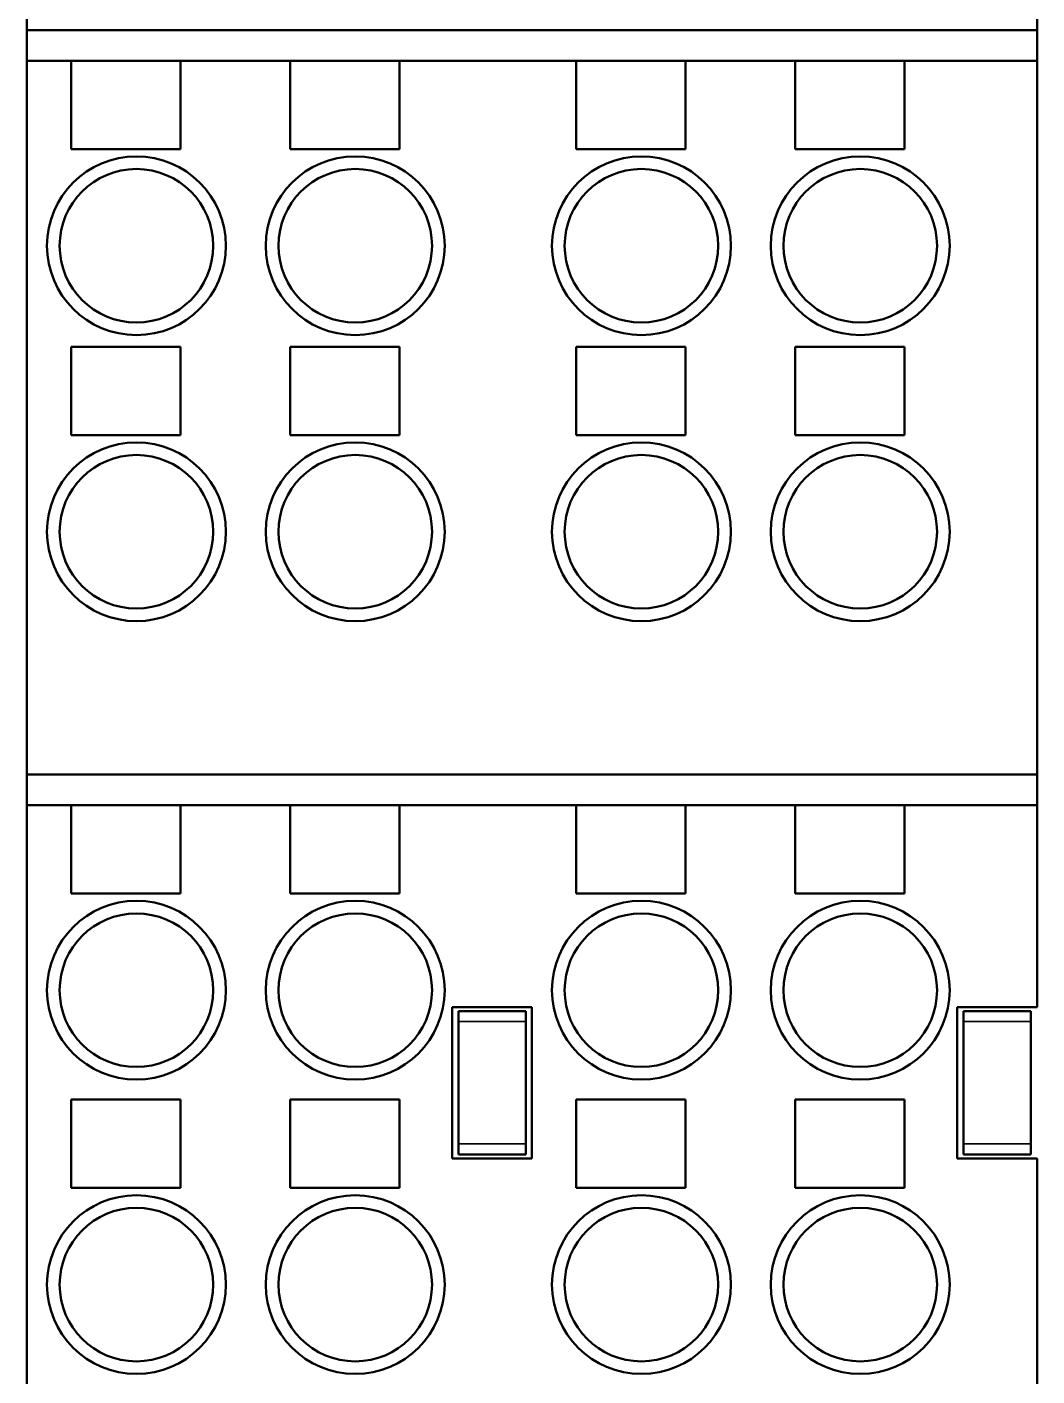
# Model space of a CAD drawing. Header units: inches. Extents: x 17 to 3130, y 15 to 659.
# Drawn here: x 1146.59 to 1170.59, y 195.63 to 227.7 of the extents above; entities that cross this region are included whole.
import ezdxf

# ---------------------------------------------------------------- set-up
doc = ezdxf.new("R2010")
doc.units = ezdxf.units.IN
doc.header["$MEASUREMENT"] = 0
doc.layers.add('Sichtbar (ISO)', color=7, linetype='Continuous', lineweight=50)
doc.layers.add('Sichtbar schmal (ISO)', color=7, linetype='Continuous', lineweight=35)

msp = doc.modelspace()

# ---------------------------------------------------------------- linework, layer by layer
at = {"layer": 'Sichtbar (ISO)'}
for p, q in [((1146.59368, 234.30159), (1146.59368, 227.62953)), ((1170.59368, 227.62953), (1170.59368, 234.30159)), ((1146.59368, 227.62953), (1146.59368, 226.90159)), ((1146.59368, 227.62953), (1170.59368, 227.62953)), ((1170.59368, 226.90159), (1170.59368, 227.62953)), ((1146.59368, 226.90159), (1146.59368, 209.92953)), ((1146.59368, 226.90159), (1147.64368, 226.90159)), ((1147.64368, 226.90159), (1150.24368, 226.90159)), ((1147.64368, 224.80159), (1147.64368, 226.90159)), ((1150.24368, 226.90159), (1150.24368, 224.80159)), ((1150.24368, 226.90159), (1152.84368, 226.90159)), ((1152.84368, 226.90159), (1155.44368, 226.90159)), ((1152.84368, 224.80159), (1152.84368, 226.90159)), ((1155.44368, 226.90159), (1155.44368, 224.80159)), ((1155.44368, 226.90159), (1159.64368, 226.90159)), ((1159.64368, 226.90159), (1162.24368, 226.90159)), ((1159.64368, 224.80159), (1159.64368, 226.90159)), ((1162.24368, 226.90159), (1162.24368, 224.80159)), ((1162.24368, 226.90159), (1164.84368, 226.90159)), ((1164.84368, 226.90159), (1167.44368, 226.90159)), ((1164.84368, 224.80159), (1164.84368, 226.90159)), ((1167.44368, 226.90159), (1167.44368, 224.80159)), ((1167.44368, 226.90159), (1170.59368, 226.90159)), ((1170.59368, 209.92953), (1170.59368, 226.90159)), ((1150.24368, 224.80159), (1147.64368, 224.80159)), ((1155.44368, 224.80159), (1152.84368, 224.80159)), ((1162.24368, 224.80159), (1159.64368, 224.80159)), ((1167.44368, 224.80159), (1164.84368, 224.80159)), ((1147.64368, 220.10159), (1150.24368, 220.10159)), ((1147.64368, 218.00159), (1147.64368, 220.10159)), ((1150.24368, 220.10159), (1150.24368, 218.00159)), ((1152.84368, 220.10159), (1155.44368, 220.10159)), ((1152.84368, 218.00159), (1152.84368, 220.10159)), ((1155.44368, 220.10159), (1155.44368, 218.00159)), ((1159.64368, 220.10159), (1162.24368, 220.10159)), ((1159.64368, 218.00159), (1159.64368, 220.10159)), ((1162.24368, 220.10159), (1162.24368, 218.00159)), ((1164.84368, 220.10159), (1167.44368, 220.10159)), ((1164.84368, 218.00159), (1164.84368, 220.10159)), ((1167.44368, 220.10159), (1167.44368, 218.00159)), ((1150.24368, 218.00159), (1147.64368, 218.00159)), ((1155.44368, 218.00159), (1152.84368, 218.00159)), ((1162.24368, 218.00159), (1159.64368, 218.00159)), ((1167.44368, 218.00159), (1164.84368, 218.00159)), ((1146.59368, 209.92953), (1146.59368, 209.20159)), ((1146.59368, 209.92953), (1170.59368, 209.92953)), ((1170.59368, 209.20159), (1170.59368, 209.92953)), ((1146.59368, 209.20159), (1146.59368, 192.42953)), ((1146.59368, 209.20159), (1147.64368, 209.20159)), ((1147.64368, 209.20159), (1150.24368, 209.20159)), ((1147.64368, 207.10159), (1147.64368, 209.20159)), ((1150.24368, 209.20159), (1150.24368, 207.10159)), ((1150.24368, 209.20159), (1152.84368, 209.20159)), ((1152.84368, 209.20159), (1155.44368, 209.20159)), ((1152.84368, 207.10159), (1152.84368, 209.20159)), ((1155.44368, 209.20159), (1155.44368, 207.10159)), ((1155.44368, 209.20159), (1159.64368, 209.20159)), ((1159.64368, 209.20159), (1162.24368, 209.20159)), ((1159.64368, 207.10159), (1159.64368, 209.20159)), ((1162.24368, 209.20159), (1162.24368, 207.10159)), ((1162.24368, 209.20159), (1164.84368, 209.20159)), ((1164.84368, 209.20159), (1167.44368, 209.20159)), ((1164.84368, 207.10159), (1164.84368, 209.20159)), ((1167.44368, 209.20159), (1167.44368, 207.10159)), ((1167.44368, 209.20159), (1170.59368, 209.20159)), ((1170.59368, 204.40159), (1170.59368, 209.20159)), ((1150.24368, 207.10159), (1147.64368, 207.10159)), ((1155.44368, 207.10159), (1152.84368, 207.10159)), ((1162.24368, 207.10159), (1159.64368, 207.10159)), ((1167.44368, 207.10159), (1164.84368, 207.10159)), ((1156.69368, 204.40159), (1158.59368, 204.40159)), ((1156.69368, 200.80159), (1156.69368, 204.40159)), ((1158.59368, 204.40159), (1158.59368, 200.80159)), ((1168.69368, 204.40159), (1170.59368, 204.40159)), ((1168.69368, 200.80159), (1168.69368, 204.40159)), ((1156.84368, 204.05659), (1156.84368, 204.30659)), ((1156.84368, 204.30659), (1158.44368, 204.30659)), ((1156.84368, 204.05659), (1156.84368, 201.14659)), ((1158.44368, 204.05659), (1158.44368, 204.30659)), ((1158.44368, 204.05659), (1158.44368, 201.14659)), ((1168.84368, 204.05659), (1168.84368, 204.30659)), ((1168.84368, 204.30659), (1170.44368, 204.30659)), ((1168.84368, 204.05659), (1168.84368, 201.14659)), ((1170.44368, 204.05659), (1170.44368, 204.30659)), ((1170.44368, 204.05659), (1170.44368, 201.14659)), ((1147.64368, 202.20159), (1150.24368, 202.20159)), ((1147.64368, 200.10159), (1147.64368, 202.20159)), ((1150.24368, 202.20159), (1150.24368, 200.10159)), ((1152.84368, 202.20159), (1155.44368, 202.20159)), ((1152.84368, 200.10159), (1152.84368, 202.20159)), ((1155.44368, 202.20159), (1155.44368, 200.10159)), ((1159.64368, 202.20159), (1162.24368, 202.20159)), ((1159.64368, 200.10159), (1159.64368, 202.20159)), ((1162.24368, 202.20159), (1162.24368, 200.10159)), ((1164.84368, 202.20159), (1167.44368, 202.20159)), ((1164.84368, 200.10159), (1164.84368, 202.20159)), ((1167.44368, 202.20159), (1167.44368, 200.10159)), ((1156.84368, 200.89659), (1156.84368, 201.14659)), ((1158.44368, 200.89659), (1158.44368, 201.14659)), ((1168.84368, 200.89659), (1168.84368, 201.14659)), ((1170.44368, 200.89659), (1170.44368, 201.14659)), ((1158.59368, 200.80159), (1156.69368, 200.80159)), ((1156.84368, 200.89659), (1158.44368, 200.89659)), ((1170.59368, 200.80159), (1168.69368, 200.80159)), ((1168.84368, 200.89659), (1170.44368, 200.89659)), ((1170.59368, 192.42953), (1170.59368, 200.80159)), ((1150.24368, 200.10159), (1147.64368, 200.10159)), ((1155.44368, 200.10159), (1152.84368, 200.10159)), ((1162.24368, 200.10159), (1159.64368, 200.10159)), ((1167.44368, 200.10159), (1164.84368, 200.10159))]:
    msp.add_line(p, q, dxfattribs=at)
for centre, radius in [((1149.19368, 222.50159), 2.125), ((1154.39368, 222.50159), 2.125), ((1161.19368, 222.50159), 2.125), ((1166.39368, 222.50159), 2.125), ((1149.19368, 222.50159), 1.825), ((1154.39368, 222.50159), 1.825), ((1161.19368, 222.50159), 1.825), ((1166.39368, 222.50159), 1.825), ((1149.19368, 215.70159), 2.125), ((1154.39368, 215.70159), 2.125), ((1161.19368, 215.70159), 2.125), ((1166.39368, 215.70159), 2.125), ((1149.19368, 215.70159), 1.825), ((1154.39368, 215.70159), 1.825), ((1161.19368, 215.70159), 1.825), ((1166.39368, 215.70159), 1.825), ((1149.19368, 204.80159), 2.125), ((1154.39368, 204.80159), 2.125), ((1161.19368, 204.80159), 2.125), ((1166.39368, 204.80159), 2.125), ((1149.19368, 204.80159), 1.825), ((1154.39368, 204.80159), 1.825), ((1161.19368, 204.80159), 1.825), ((1166.39368, 204.80159), 1.825), ((1149.19368, 197.80159), 2.125), ((1154.39368, 197.80159), 2.125), ((1161.19368, 197.80159), 2.125), ((1166.39368, 197.80159), 2.125), ((1149.19368, 197.80159), 1.825), ((1154.39368, 197.80159), 1.825), ((1161.19368, 197.80159), 1.825), ((1166.39368, 197.80159), 1.825)]:
    msp.add_circle(centre, radius, dxfattribs=at)
at = {"layer": 'Sichtbar schmal (ISO)'}
for p, q in [((1158.44368, 204.05659), (1156.84368, 204.05659)), ((1170.44368, 204.05659), (1168.84368, 204.05659)), ((1158.44368, 201.14659), (1156.84368, 201.14659)), ((1170.44368, 201.14659), (1168.84368, 201.14659))]:
    msp.add_line(p, q, dxfattribs=at)

doc.saveas('drawing.dxf')
